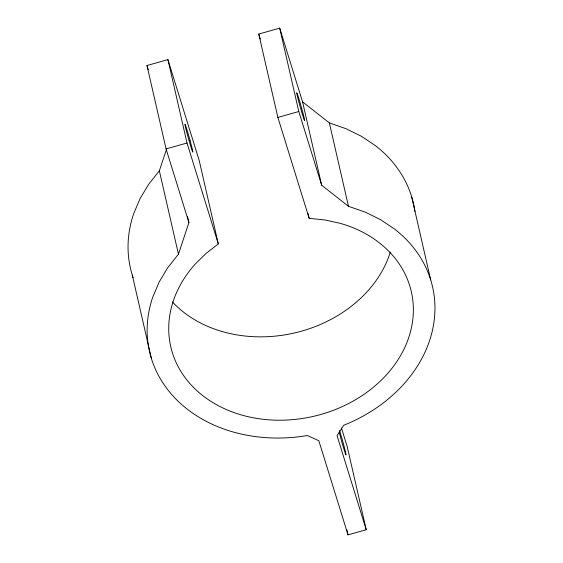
<?xml version="1.0" encoding="UTF-8"?>
<svg xmlns="http://www.w3.org/2000/svg" width="563" height="563" viewBox="0 0 563 563"><rect width="100%" height="100%" fill="white"/><g stroke="black" fill="none" stroke-linecap="round" stroke-linejoin="round"><path stroke-width="0.84" d="M133.1 277.601A145.17 117.294 -12.9 0 1 133.628 213.827L139.997 198.767L148.618 184.347L159.35 170.807L166.521 149.195M341.459 428.021L347.139 446.339L366.239 529.72L348.011 534.85L318.82 440.73L307.299 435.53A145.17 117.294 -12.9 0 1 152.728 297.201L159.09 282.147L167.718 267.721L178.45 254.18L188.922 222.596L187.556 216.642M188.922 222.596L166.071 148.906L146.978 65.533L167.922 59.636L199.218 160.561L218.317 243.941L206.1 253.378L195.34 263.941A123.396 99.7 -12.9 0 0 223.504 408.259A123.396 99.7 -12.9 0 0 398.527 358.962A123.396 99.7 -12.9 0 0 339.855 223.237L324.795 219.943L309.164 218.353L277.862 117.421L258.769 34.047L279.712 28.15L302.563 101.84L321.663 185.213L348.469 206.297L365.197 212.103L380.665 219.739L394.593 229.078A145.17 117.294 -12.9 0 1 343.754 425.262L337.047 435.6L366.239 529.72M166.071 148.906L187.015 143.009L167.922 59.636M277.862 117.421L298.812 111.523L279.712 28.15M302.563 101.84L329.369 122.924L346.104 128.73L361.566 136.366L375.5 145.704A145.17 117.294 -12.9 0 1 414.938 211.484M298.812 111.523L321.663 185.213M258.769 34.047L260.317 39.051M187.015 143.009L218.317 243.941M146.978 65.533L148.273 69.721M411.595 196.508L430.688 279.881M329.369 122.924L348.469 206.297M307.989 213.25L309.164 218.353M346.836 529.748L348.011 534.85M159.35 170.807L178.45 254.18M132.312 275.166L151.405 358.54M339.229 432.293A14.518 0.521 74.3 0 0 340.988 438.936L342.008 442.581A14.518 0.521 74.3 0 0 346.013 454.939A14.518 0.521 74.3 0 0 343.205 443.004L342.177 439.358A14.518 0.521 74.3 0 0 339.545 430.604M390.321 252.111A123.396 99.7 -12.9 0 1 294.175 333.029A123.396 99.7 -12.9 0 1 172.426 301.958M301.796 108.715L300.769 105.07A14.518 0.521 74.3 0 0 296.764 92.705A14.518 0.521 74.3 0 0 299.579 104.648L300.6 108.293A14.518 0.521 74.3 0 0 304.611 120.651A14.518 0.521 74.3 0 0 301.796 108.715M190.005 140.201L188.978 136.556A14.518 0.521 74.3 0 0 184.974 124.191A14.518 0.521 74.3 0 0 187.789 136.133L188.809 139.779A14.518 0.521 74.3 0 0 192.813 152.137A14.518 0.521 74.3 0 0 190.005 140.201"/></g></svg>
